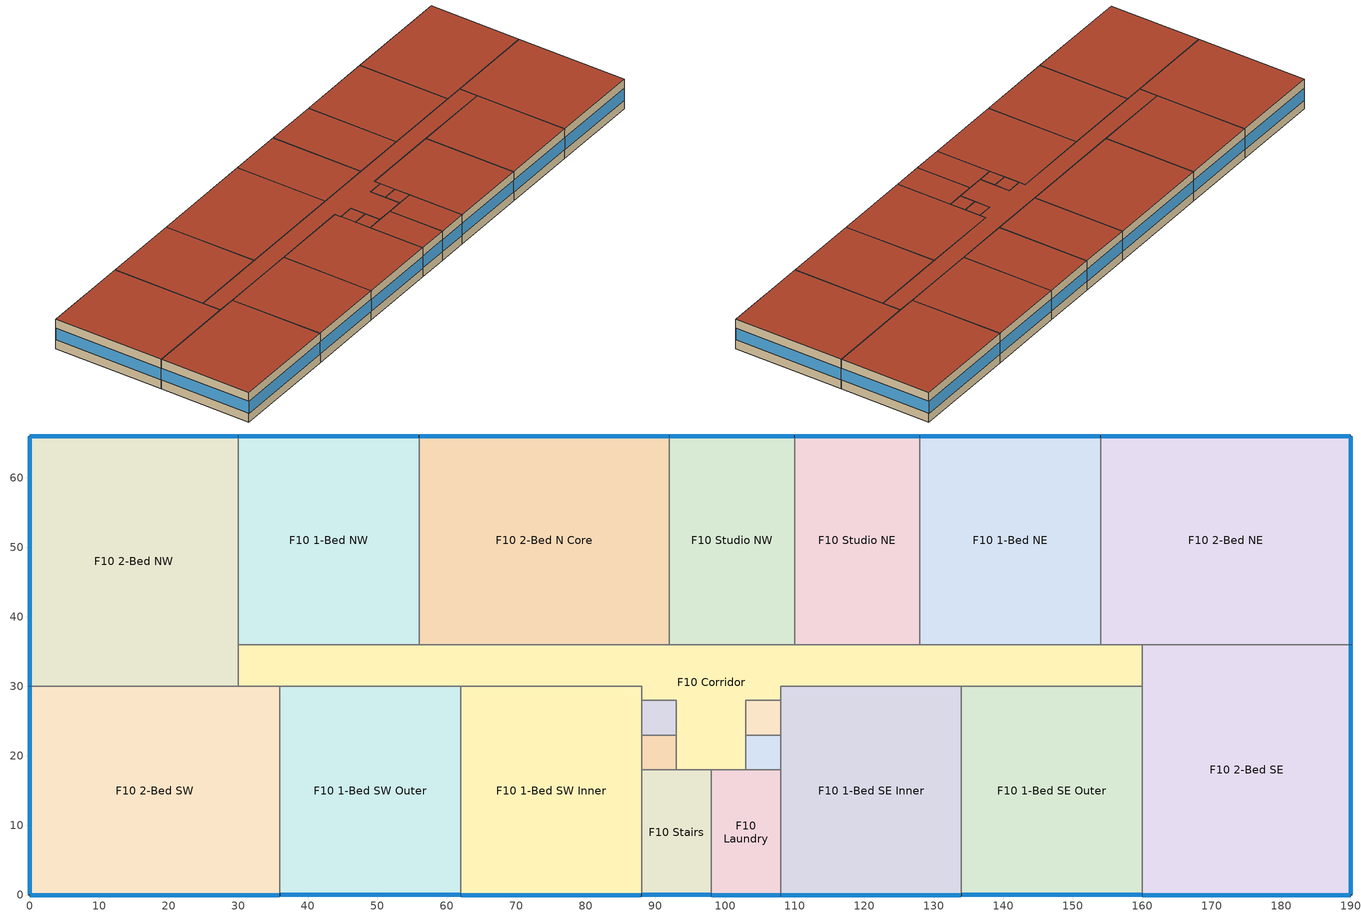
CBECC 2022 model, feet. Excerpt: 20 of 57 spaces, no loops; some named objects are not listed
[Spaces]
F10 1-Bed NE
 floor inside (TypicalFloorInterior): 154,66 154,36 128,36 128,66 z90
 wall outside (ResMetalFramedWall): 154,66 128,66 z90:100
 wall to F10 Studio NE (MetalFrameWallInterior): 128,66 128,36 z90:100
 wall to F10 2-Bed NE (MetalFrameWallInterior): 154,36 154,66 z90:100
 wall to F10 Corridor (MetalFrameWallInterior): 128,36 154,36 z90:100
 window (Res Fixed Window): 153.92,66 128.08,66 z93:97.03
 roof outside (FlatResWoodFramingAndOtherRoof): 154,36 154,66 128,66 128,36 z100
F10 Studio NE
 floor inside (TypicalFloorInterior): 128,66 128,36 110,36 110,66 z90
 wall outside (ResMetalFramedWall): 128,66 110,66 z90:100
 wall to F10 Corridor (MetalFrameWallInterior): 110,36 128,36 z90:100
 wall to F10 Studio NW (MetalFrameWallInterior): 110,66 110,36 z90:100
 window (Res Fixed Window): 127.92,66 110.08,66 z93:97.04
 roof outside (FlatResWoodFramingAndOtherRoof): 128,36 128,66 110,66 110,36 z100
F10 2-Bed NE
 floor inside (TypicalFloorInterior): 190,66 190,36 154,36 154,66 z90
 wall outside (ResMetalFramedWall): 190,36 190,66 154,66 z90:100
 wall to F10 2-Bed SE (MetalFrameWallInterior): 160,36 190,36 z90:100
 wall to F10 Corridor (MetalFrameWallInterior): 154,36 160,36 z90:100
 window (Res Fixed Window): 190,36.08 190,65.92 / 189.92,66 154.08,66 z93:97.02
 roof outside (FlatResWoodFramingAndOtherRoof): 190,36 190,66 154,66 154,36 z100
F10 Corridor
 floor inside (TypicalFloorInterior): 160,36 160,30 108,30 108,28 103,28 103,18 93,18 93,28 88,28 88,30 30,30 30,36 z90
 wall to F10 1-Bed NW (MetalFrameWallInterior): 56,36 30,36 z90:100
 wall to F10 1-Bed SE Inner (MetalFrameWallInterior): 108,28 108,30 134,30 z90:100
 wall to F10 1-Bed SE Outer (MetalFrameWallInterior): 134,30 160,30 z90:100
 wall to F10 1-Bed SW Inner (MetalFrameWallInterior): 62,30 88,30 88,28 z90:100
 wall to F10 1-Bed SW Outer (MetalFrameWallInterior): 36,30 62,30 z90:100
 wall to F10 2-Bed N Core (MetalFrameWallInterior): 92,36 56,36 z90:100
 wall to F10 2-Bed NW (MetalFrameWallInterior): 30,36 30,30 z90:100
 wall to F10 2-Bed SE (MetalFrameWallInterior): 160,30 160,36 z90:100
 wall to F10 2-Bed SW (MetalFrameWallInterior): 30,30 36,30 z90:100
 wall to F10 Elevator NE (MetalFrameWallInterior): 103,23 103,28 108,28 z90:100
 wall to F10 Elevator SW (MetalFrameWallInterior): 93,23 93,18 z90:100
 wall to F10 Studio NW (MetalFrameWallInterior): 110,36 92,36 z90:100
 wall to F10 Stairs (MetalFrameWallInterior): 93,18 98,18 z90:100
 wall to F10 Elevator NW (MetalFrameWallInterior): 88,28 93,28 93,23 z90:100
 wall to F10 Elevator SE (MetalFrameWallInterior): 103,18 103,23 z90:100
 wall to F10 Laundry (MetalFrameWallInterior): 98,18 103,18 z90:100
 roof outside (FlatResWoodFramingAndOtherRoof): 103,18 103,28 108,28 108,30 160,30 160,36 30,36 30,30 88,30 88,28 93,28 93,18 z100
F10 1-Bed NW
 floor inside (TypicalFloorInterior): 56,66 56,36 30,36 30,66 z90
 wall outside (ResMetalFramedWall): 56,66 30,66 z90:100
 wall to F10 2-Bed NW (MetalFrameWallInterior): 30,66 30,36 z90:100
 wall to F10 2-Bed N Core (MetalFrameWallInterior): 56,36 56,66 z90:100
 window (Res Fixed Window): 55.92,66 30.08,66 z93:97.03
 roof outside (FlatResWoodFramingAndOtherRoof): 56,36 56,66 30,66 30,36 z100
F10 2-Bed NW
 floor inside (TypicalFloorInterior): 30,66 30,30 0,30 0,66 z90
 wall outside (ResMetalFramedWall): 30,66 0,66 0,30 z90:100
 wall to F10 2-Bed SW (MetalFrameWallInterior): 0,30 30,30 z90:100
 window (Res Fixed Window): 0,65.92 0,30.08 / 29.92,66 0.08,66 z93:97.02
 roof outside (FlatResWoodFramingAndOtherRoof): 30,30 30,66 0,66 0,30 z100
F10 2-Bed N Core
 floor inside (TypicalFloorInterior): 92,66 92,36 56,36 56,66 z90
 wall outside (ResMetalFramedWall): 92,66 56,66 z90:100
 wall to F10 Studio NW (MetalFrameWallInterior): 92,36 92,66 z90:100
 window (Res Fixed Window): 91.92,66 56.08,66 z93:97.02
 roof outside (FlatResWoodFramingAndOtherRoof): 92,36 92,66 56,66 56,36 z100
F10 1-Bed SE Inner
 floor inside (TypicalFloorInterior): 134,30 134,0 108,0 108,30 z90
 wall outside (ResMetalFramedWall): 108,0 134,0 z90:100
 wall to F10 Elevator NE (MetalFrameWallInterior): 108,28 108,23 z90:100
 wall to F10 1-Bed SE Outer (MetalFrameWallInterior): 134,0 134,30 z90:100
 wall to F10 Elevator SE (MetalFrameWallInterior): 108,23 108,18 z90:100
 wall to F10 Laundry (MetalFrameWallInterior): 108,18 108,0 z90:100
 window (Res Fixed Window): 108.08,0 133.92,0 z93:97.03
 roof outside (FlatResWoodFramingAndOtherRoof): 134,0 134,30 108,30 108,0 z100
F10 Elevator NE
 floor inside (TypicalFloorInterior): 108,28 108,23 103,23 103,28 z90
 wall to F10 Elevator SE (MetalFrameWallInterior): 103,23 108,23 z90:100
 roof outside (FlatResWoodFramingAndOtherRoof): 108,23 108,28 103,28 103,23 z100
F10 1-Bed SE Outer
 floor inside (TypicalFloorInterior): 160,30 160,0 134,0 134,30 z90
 wall outside (ResMetalFramedWall): 134,0 160,0 z90:100
 wall to F10 2-Bed SE (MetalFrameWallInterior): 160,0 160,30 z90:100
 window (Res Fixed Window): 134.08,0 159.92,0 z93:97.03
 roof outside (FlatResWoodFramingAndOtherRoof): 160,0 160,30 134,30 134,0 z100
F10 Elevator SE
 floor inside (TypicalFloorInterior): 108,23 108,18 103,18 103,23 z90
 wall to F10 Laundry (MetalFrameWallInterior): 103,18 108,18 z90:100
 roof outside (FlatResWoodFramingAndOtherRoof): 108,18 108,23 103,23 103,18 z100
F10 Laundry
 floor inside (TypicalFloorInterior): 108,18 108,0 98,0 98,18 z90
 wall outside (ResMetalFramedWall): 98,0 108,0 z90:100
 wall to F10 Stairs (MetalFrameWallInterior): 98,18 98,0 z90:100
 window (Res Fixed Window): 98.08,0 107.92,0 z93:97.07
 roof outside (FlatResWoodFramingAndOtherRoof): 108,0 108,18 98,18 98,0 z100
F10 2-Bed SE
 floor inside (TypicalFloorInterior): 190,36 190,0 160,0 160,36 z90
 wall outside (ResMetalFramedWall): 160,0 190,0 190,36 z90:100
 window (Res Fixed Window): 160.08,0 189.92,0 / 190,0.08 190,35.92 z93:97.02
 roof outside (FlatResWoodFramingAndOtherRoof): 190,0 190,36 160,36 160,0 z100
F10 1-Bed SW Inner
 floor inside (TypicalFloorInterior): 88,30 88,0 62,0 62,30 z90
 wall outside (ResMetalFramedWall): 62,0 88,0 z90:100
 wall to F10 1-Bed SW Outer (MetalFrameWallInterior): 62,30 62,0 z90:100
 wall to F10 Stairs (MetalFrameWallInterior): 88,0 88,18 z90:100
 wall to F10 Elevator SW (MetalFrameWallInterior): 88,18 88,23 z90:100
 wall to F10 Elevator NW (MetalFrameWallInterior): 88,23 88,28 z90:100
 window (Res Fixed Window): 62.08,0 87.92,0 z93:97.03
 roof outside (FlatResWoodFramingAndOtherRoof): 88,0 88,30 62,30 62,0 z100
F10 1-Bed SW Outer
 floor inside (TypicalFloorInterior): 62,30 62,0 36,0 36,30 z90
 wall outside (ResMetalFramedWall): 36,0 62,0 z90:100
 wall to F10 2-Bed SW (MetalFrameWallInterior): 36,30 36,0 z90:100
 window (Res Fixed Window): 36.08,0 61.92,0 z93:97.03
 roof outside (FlatResWoodFramingAndOtherRoof): 62,0 62,30 36,30 36,0 z100
F10 Stairs
 floor inside (TypicalFloorInterior): 98,18 98,0 88,0 88,18 z90
 wall outside (ResMetalFramedWall): 88,0 98,0 z90:100
 wall to F10 Elevator SW (MetalFrameWallInterior): 93,18 88,18 z90:100
 window (Res Fixed Window): 88.08,0 97.92,0 z93:97.07
 roof outside (FlatResWoodFramingAndOtherRoof): 98,0 98,18 88,18 88,0 z100
F10 Elevator SW
 floor inside (TypicalFloorInterior): 93,23 93,18 88,18 88,23 z90
 wall to F10 Elevator NW (MetalFrameWallInterior): 93,23 88,23 z90:100
 roof outside (FlatResWoodFramingAndOtherRoof): 93,18 93,23 88,23 88,18 z100
F10 Elevator NW
 floor inside (TypicalFloorInterior): 93,28 93,23 88,23 88,28 z90
 roof outside (FlatResWoodFramingAndOtherRoof): 93,23 93,28 88,28 88,23 z100
F10 2-Bed SW
 floor inside (TypicalFloorInterior): 36,30 36,0 0,0 0,30 z90
 wall outside (ResMetalFramedWall): 0,30 0,0 36,0 z90:100
 window (Res Fixed Window): 0,29.92 0,0.08 / 0.08,0 35.92,0 z93:97.02
 roof outside (FlatResWoodFramingAndOtherRoof): 36,0 36,30 0,30 0,0 z100
F10 Studio NW
 floor inside (TypicalFloorInterior): 110,66 110,36 92,36 92,66 z90
 wall outside (ResMetalFramedWall): 110,66 92,66 z90:100
 window (Res Fixed Window): 109.92,66 92.08,66 z93:97.04
 roof outside (FlatResWoodFramingAndOtherRoof): 110,36 110,66 92,66 92,36 z100
[Proj]
High-Rise Mixed-Use (10-story): Ruleset=CA 2022 Nonresidential, Vers. 1.0 Alpha (T24N_2022.bin); GasType=NaturalGas; CliZn=ClimateZone11; WeatherStation=CTZ11S22A; HVACAutoSizing=0; RunTitle=High-Rise Mixed-Use (10-story); AnalysisType=Title24ProposedOnly
[Bldg]
Building 1: BldgAz=0; TotStoryCnt=12; AboveGrdStoryCnt=10
[Mat]
Gypsum Board - 1/2 in.: CodeCat=Bldg Board and Siding; CodeItem=Gypsum Board - 1/2 in.
Gypsum Board - 5/8 in.: CodeCat=Bldg Board and Siding; CodeItem=Gypsum Board - 5/8 in.
Fiberboard sheathing - 1/2 in.: CodeCat=Bldg Board and Siding; CodeItem=Fiberboard sheathing - 1/2 in.
Building Paper - 1/16 in.: CodeCat=Building Membrane; CodeItem=Building Paper - 1/16 in.
Roofing felt - 1/8 in.: CodeCat=Building Membrane; CodeItem=Roofing felt - 1/8 in.
Carpet - 3/4 in.: CodeCat=Finish Materials; CodeItem=Carpet - 3/4 in.
Metal Deck - 1/16 in.: CodeCat=Bldg Board and Siding; CodeItem=Metal Deck - 1/16 in.
Concrete - 140 lb/ft3 - 4 in.: CodeCat=Concrete; CodeItem=Concrete - 140 lb/ft3 - 4 in.
Compliance Insulation R0.20: CodeCat=Insulation Board; CodeItem=Compliance Insulation R0.20
Compliance Insulation R1.00: CodeCat=Insulation Board; CodeItem=Compliance Insulation R1.00
WoodRoof16OCCavInsR38: CodeCat=Composite; FrmMat=Wood; FrmConfig=Roof16inOC; FrmDepth=7_25In; CavityIns=38
Compliance Insulation R7.10: CodeCat=Insulation Board; CodeItem=Compliance Insulation R7.10
Compliance Insulation R1.54: CodeCat=Insulation Board; CodeItem=Compliance Insulation R1.54
Compliance Insulation R1.35: CodeCat=Insulation Board; CodeItem=Compliance Insulation R1.35
Compliance Insulation R3.63: CodeCat=Insulation Board; CodeItem=Compliance Insulation R3.63
MetalFrameWall16inOC R15.00: CodeCat=Composite; FrmMat=Metal; FrmConfig=Wall16inOC; FrmDepth=3_5In; CavityIns=11.25; CavityInsOpt=R-5
MetalFrameWall16inOC R0.00: CodeCat=Composite; FrmMat=Metal; FrmConfig=Wall16inOC; FrmDepth=3_5In; CavityIns=0; CavityInsOpt=R-0
[ConsAssm]
Name | SpecMthd | ExtRoughness | MatRef[1] | MatRef[2] | MatRef[3] | MatRef[4] | MatRef[5] | MatRef[6] | MatRef[7] | CompatibleSurfType | MatRef[8] | MatRef[9]
ResMetalFramedWall | Layers | Smooth | Compliance Insulation R7.10 | Compliance Insulation R3.63 | Gypsum Board - 5/8 in. | Gypsum Board - 5/8 in. | MetalFrameWall16inOC R0.00 | Gypsum Board - 5/8 in. | Gypsum Board - 5/8 in.
MetalFrameWallInterior | Layers | MediumSmooth | Gypsum Board - 5/8 in. | MetalFrameWall16inOC R15.00 | Gypsum Board - 5/8 in.
FlatResWoodFramingAndOtherRoof |  |  | Roofing felt - 1/8 in. | Building Paper - 1/16 in. | Fiberboard sheathing - 1/2 in. | Compliance Insulation R1.54 | Compliance Insulation R1.35 | Compliance Insulation R0.20 | Compliance Insulation R1.00 | Roof | Gypsum Board - 1/2 in. | WoodRoof16OCCavInsR38
TypicalFloorInterior | Layers | MediumRough | Metal Deck - 1/16 in. | Concrete - 140 lb/ft3 - 4 in. | Carpet - 3/4 in. |  |  |  |  | InteriorFloor
[FenCons]
Res Fixed Window: FenProdType=FixedWindow; SHGC=0.25; UFactor=0.36; VT=0.42
[Story]
Building Story Residential Floor 10
[Spc] Story=Building Story Residential Floor 10
F10 1-Bed NE: ThrmlZnRef=Thermal Zone: F10 1-Bed N; Vol=7800; SpcFuncDefaultsRef=Residential; DwellingUnitTypeCnt[2]=1; ResSpcDHWFeaturesRef[2]=F10 1-Bed NE rsd1
F10 1-Bed NW: ThrmlZnRef=Thermal Zone: F10 1-Bed N; Vol=7800; SpcFuncDefaultsRef=Residential; DwellingUnitTypeCnt[2]=1; ResSpcDHWFeaturesRef[2]=F10 1-Bed NW rsd1
F10 1-Bed SE Inner: ThrmlZnRef=Thermal Zone: F10 1-Bed SE; Vol=7800; SpcFuncDefaultsRef=Residential; DwellingUnitTypeCnt[2]=1; ResSpcDHWFeaturesRef[2]=F10 1-Bed SE Inner rsd1
F10 1-Bed SE Outer: ThrmlZnRef=Thermal Zone: F10 1-Bed SE; Vol=7800; SpcFuncDefaultsRef=Residential; DwellingUnitTypeCnt[2]=1; ResSpcDHWFeaturesRef[2]=F10 1-Bed SE Outer rsd1
F10 1-Bed SW Inner: ThrmlZnRef=Thermal Zone: F10 1-Bed SW; Vol=7800; SpcFuncDefaultsRef=Residential; DwellingUnitTypeCnt[2]=1; ResSpcDHWFeaturesRef[2]=F10 1-Bed SW Inner rsd1
F10 1-Bed SW Outer: ThrmlZnRef=Thermal Zone: F10 1-Bed SW; Vol=7800; SpcFuncDefaultsRef=Residential; DwellingUnitTypeCnt[2]=1; ResSpcDHWFeaturesRef[2]=F10 1-Bed SW Outer rsd1
F10 2-Bed N Core: ThrmlZnRef=Thermal Zone: F10 2-Bed N Core; Vol=10800; SpcFuncDefaultsRef=Residential; DwellingUnitTypeCnt[3]=1; ResSpcDHWFeaturesRef[3]=F10 2-Bed N Core rsd2
F10 2-Bed NE: ThrmlZnRef=Thermal Zone: F10 2-Bed NE; Vol=10800; SpcFuncDefaultsRef=Residential; DwellingUnitTypeCnt[3]=1; ResSpcDHWFeaturesRef[3]=F10 2-Bed NE rsd2
F10 2-Bed NW: ThrmlZnRef=Thermal Zone: F10 2-Bed NW; Vol=10800; SpcFuncDefaultsRef=Residential; DwellingUnitTypeCnt[3]=1; ResSpcDHWFeaturesRef[3]=F10 2-Bed NW rsd2
F10 2-Bed SE: ThrmlZnRef=Thermal Zone: F10 2-Bed SE; Vol=10800; SpcFuncDefaultsRef=Residential; DwellingUnitTypeCnt[3]=1; ResSpcDHWFeaturesRef[3]=F10 2-Bed SE rsd2
F10 2-Bed SW: ThrmlZnRef=Thermal Zone: F10 2-Bed SW; Vol=10800; SpcFuncDefaultsRef=Residential; DwellingUnitTypeCnt[3]=1; ResSpcDHWFeaturesRef[3]=F10 2-Bed SW rsd2
F10 Corridor: ThrmlZnRef=Thermal Zone: F10 Corridor; Vol=9200; SpcFunc=Corridor Area; SHWFluidSegRef=DHW Supply; OccSensorCtrl=1
F10 Elevator NE; F10 Elevator NW; F10 Elevator SE; F10 Elevator SW: ThrmlZnRef=Thermal Zone: F10 Corridor; Vol=250; SpcFuncDefaultsRef=Elevator; CondgType=IndirectlyConditioned
F10 Laundry: ThrmlZnRef=Thermal Zone: F10 Laundry; Vol=1800; SpcFunc=Laundry Area; SHWFluidSegRef=DHW Supply
F10 Stairs: ThrmlZnRef=Thermal Zone: F10 Corridor; Vol=1800; SpcFunc=Stairwell; SHWFluidSegRef=DHW Supply; OccSensorCtrl=1; CondgType=IndirectlyConditioned
F10 Studio NE: ThrmlZnRef=Thermal Zone: F10 Studio N; Vol=5400; SpcFuncDefaultsRef=Residential; DwellingUnitTypeCnt[1]=1; ResSpcDHWFeaturesRef[1]=F10 Studio NE rsd0
F10 Studio NW: ThrmlZnRef=Thermal Zone: F10 Studio N; Vol=5400; SpcFuncDefaultsRef=Residential; DwellingUnitTypeCnt[1]=1; ResSpcDHWFeaturesRef[1]=F10 Studio NW rsd0
[ThrmlZn] PriAirCondgSysPriority[1]=2; VentSysRef=Residential DOAS; VentSysPriority=1
Name | HVACZnCnt | PriAirCondgSysRef[1]
Thermal Zone: F10 1-Bed N | 2 | ZnSys F10 1-Bed N
Thermal Zone: F10 1-Bed SE | 2 | ZnSys F10 1-Bed SE
Thermal Zone: F10 1-Bed SW | 2 | ZnSys F10 1-Bed SW
Thermal Zone: F10 2-Bed N Core |  | ZnSys F10 2-Bed N Core
Thermal Zone: F10 2-Bed NE |  | ZnSys F10 2-Bed NE
Thermal Zone: F10 2-Bed NW |  | ZnSys F10 2-Bed NW
Thermal Zone: F10 2-Bed SE |  | ZnSys F10 2-Bed SE
Thermal Zone: F10 2-Bed SW |  | ZnSys F10 2-Bed SW
Thermal Zone: F10 Corridor |  | ZnSys F10 Corridor
Thermal Zone: F10 Laundry |  | ZnSys F10 Laundry
Thermal Zone: F10 Studio N | 2 | ZnSys F10 Studio N
[SpcFuncDefaults]
Name | SpcFunc | VentSpcFunc | SHWFluidSegRef | ResDHWSysRef
Elevator | Electrical, Mechanical, Telephone Rooms | General - Unoccupied | DHW Supply
Residential | High-Rise Residential Living Spaces |  |  | Residential DHW System
